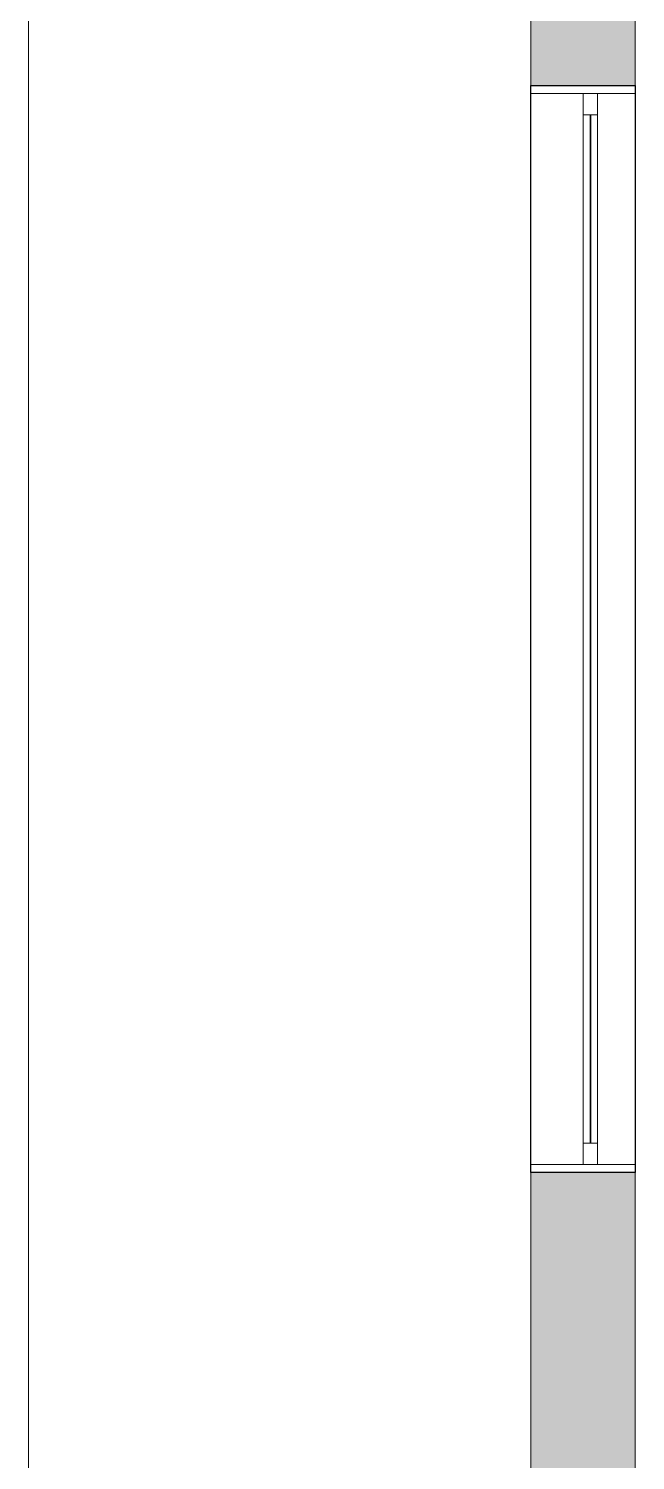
# Model space of a CAD drawing. Header units: metres. Extents: x 512 to 829, y -209 to 245.
# Drawn here: x 805.48 to 806.93, y -81.438 to -78.013 of the extents above; entities that cross this region are included whole.
import ezdxf

# ---------------------------------------------------------------- set-up
doc = ezdxf.new("R2010")
doc.units = ezdxf.units.M
doc.header["$LTSCALE"] = 0.508
doc.set_wipeout_variables(frame=1)
doc.header["$PDSIZE"] = -2
for name, color, linetype, lineweight in [('Hachura', 251, 'Continuous', 0), ('None', 7, 'Continuous', 5), ('NãoImprimir', 7, 'Continuous', 5)]:
    doc.layers.add(name, color=color, linetype=linetype, lineweight=lineweight)
doc.layers.add('TURNO A', color=20, linetype='Continuous')

msp = doc.modelspace()

# ---------------------------------------------------------------- linework, layer by layer
at = {"layer": 'Hachura', "color": 8, "linetype": 'Continuous', "lineweight": 0}
for points in [[(806.6796, -76.5993), (806.9296, -76.5993), (806.6796, -78.1493), (806.9296, -78.1493)], [(806.6796, -80.7493), (806.9296, -80.7493), (806.6796, -81.7243), (806.9296, -81.7243)]]:
    msp.add_solid(points, dxfattribs=at)
at = {"layer": 'None', "color": 7, "linetype": 'Continuous', "lineweight": 18}
for p, q in [((805.4796, -73.0266), (805.4796, -105.8992)), ((806.6796, -76.5993), (806.6796, -78.1493)), ((806.9296, -76.5993), (806.9296, -78.1493)), ((806.6796, -80.7493), (806.6796, -81.7243)), ((806.9296, -80.7493), (806.9296, -81.5243))]:
    msp.add_line(p, q, dxfattribs=at)
at = {"layer": 'None', "color": 7, "linetype": 'Continuous', "lineweight": 5}
for p, q in [((806.6796, -78.1493), (806.6796, -80.7493)), ((806.6796, -78.1493), (806.6796, -78.1684)), ((806.9296, -78.1493), (806.9296, -80.7493)), ((806.9296, -78.1493), (806.9296, -78.1684)), ((806.9296, -78.1684), (806.6796, -78.1684)), ((806.6796, -80.7493), (806.6796, -80.7303)), ((806.9296, -80.7303), (806.6796, -80.7303)), ((806.9296, -80.7493), (806.9296, -80.7303))]:
    msp.add_line(p, q, dxfattribs=at)
at = {"layer": 'None', "color": 7, "linetype": 'Continuous', "lineweight": 20}
for p, q in [((806.6796, -80.7493), (806.6796, -78.1493)), ((806.9296, -80.7493), (806.9296, -78.1493))]:
    msp.add_line(p, q, dxfattribs=at)
at = {"layer": 'NãoImprimir', "linetype": 'Continuous'}
msp.add_point((806.8046, -80.7493), dxfattribs=at)
at = {"layer": 'TURNO A'}
for p, q in [((806.6796, -80.7493), (806.6796, -78.1493)), ((806.6796, -78.1493), (806.9296, -78.1493)), ((806.9296, -78.1493), (806.9296, -80.7493)), ((806.9296, -80.7493), (806.6796, -80.7493))]:
    msp.add_line(p, q, dxfattribs=at)

# ---------------------------------------------------------------- wipeouts: each hides what was drawn before it
at = {"color": 7, "linetype": 'Continuous', "lineweight": 5}
msp.add_wipeout([(806.8395, -78.2192), (806.8395, -80.6795), (806.8046, -80.6795), (806.8046, -78.2192)], dxfattribs=at).dxf.layer = 'None'

# ---------------------------------------------------------------- next in the draw order: linework, layer by layer
at = {"layer": 'None', "color": 7, "linetype": 'Continuous', "lineweight": 5}
for p, q in [((806.8046, -78.1684), (806.8046, -78.2192)), ((806.8395, -78.1684), (806.8395, -78.2192)), ((806.8395, -78.2192), (806.8046, -78.2192)), ((806.8046, -80.7303), (806.8046, -80.6795)), ((806.8395, -80.6795), (806.8046, -80.6795)), ((806.8395, -80.7303), (806.8395, -80.6795))]:
    msp.add_line(p, q, dxfattribs=at)
at = {"layer": 'None', "color": 7, "linetype": 'Continuous', "lineweight": 25}
for p, q in [((806.8214, -78.2192), (806.8214, -80.6795)), ((806.8227, -78.2192), (806.8227, -80.6795))]:
    msp.add_line(p, q, dxfattribs=at)
at = {"layer": 'None', "color": 7, "linetype": 'Continuous', "lineweight": 5}
msp.add_lwpolyline([(806.8395, -78.2192), (806.8395, -80.6795), (806.8046, -80.6795), (806.8046, -78.2192)], close=True, dxfattribs=at)

doc.saveas('drawing.dxf')
